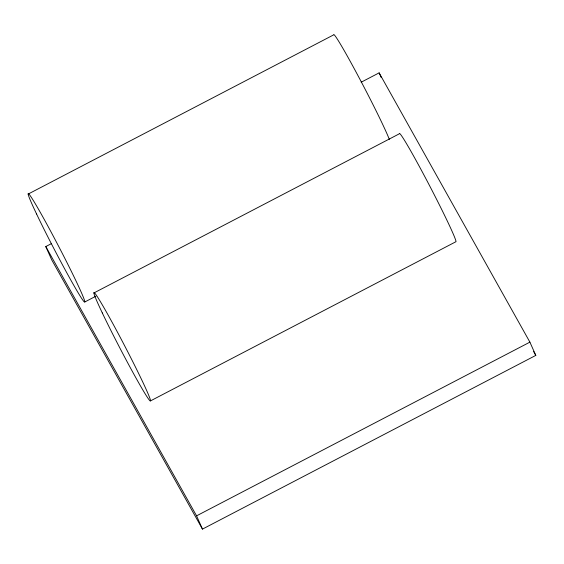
<?xml version="1.0" encoding="UTF-8"?>
<svg xmlns="http://www.w3.org/2000/svg" width="564" height="564" viewBox="0 0 564 564"><rect width="100%" height="100%" fill="white"/><g stroke="black" fill="none" stroke-linecap="round" stroke-linejoin="round"><path stroke-width="0.85" d="M28.2 194.051L333.606 34.898A61.159 2.63 62.5 0 1 358.161 75.978A61.159 2.63 62.5 0 1 389.329 139.407M361.171 82.217L379.128 72.862L529.899 342.137L535.8 355.398L202.469 529.102L51.705 259.828L45.797 246.567L51.261 243.718M93.906 292.956L399.319 133.809A61.159 2.63 62.5 0 1 427.575 181.869A61.159 2.63 62.5 0 1 456.036 241.667L150.623 400.821M84.917 301.916L95.852 296.213M202.469 529.102L196.568 515.841L529.899 342.137M533.65 351.562L535.8 355.398M45.797 246.567L196.568 515.841M379.128 72.862L381.215 77.543M36.575 213.996A61.159 2.63 62.5 0 0 83.98 301.592A61.159 2.63 62.5 0 0 49.117 228.357A61.159 2.63 62.5 0 0 36.575 213.996M102.288 312.9A61.159 2.63 62.5 0 0 149.686 400.503A61.159 2.63 62.5 0 0 114.83 327.268A61.159 2.63 62.5 0 0 102.288 312.9"/></g></svg>
